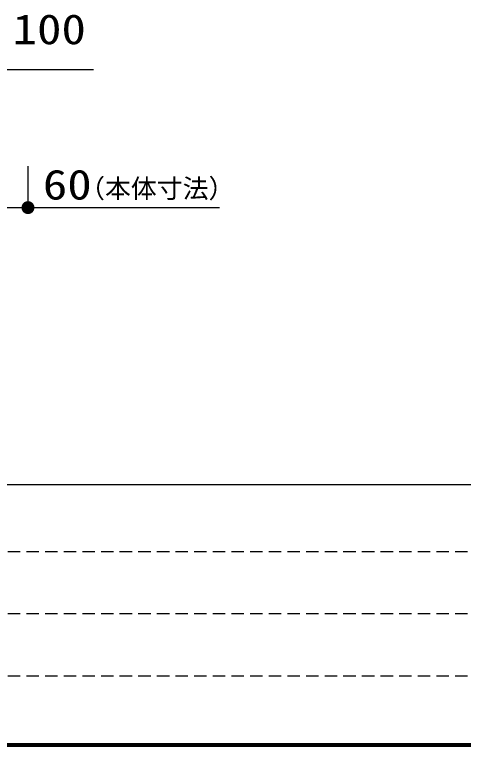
# Model space of a CAD drawing. Units: millimetres, scale not verified. Extents: x -8093 to 8093, y -5792 to 5792.
# Drawn here: x -3547 to -2247, y -5792 to -3674 of the extents above; entities that cross this region are included whole.
import ezdxf
from ezdxf.enums import TextEntityAlignment as Align

# ---------------------------------------------------------------- set-up
doc = ezdxf.new("R2010")
doc.units = ezdxf.units.MM
doc.header["$LTSCALE"] = 30
doc.linetypes.add('DASHED1', pattern=[1.8, 1.2, -0.6])
doc.layers.add('0-0_Axis_waku', color=7, linetype='Continuous', lineweight=25)
doc.layers.add('0-3_00クル-フ-6寸法', color=132, linetype='Continuous', lineweight=25)
doc.styles.add('ＭＳ ゴシック', font='')
doc.styles.get('ＭＳ ゴシック').set_extended_font_data('MS Gothic')

msp = doc.modelspace()

# ---------------------------------------------------------------- linework, layer by layer
at = {"layer": '0-0_Axis_waku'}
for p, q in [((-8085, -5034), (8085, -5034)), ((8093.4, -5792.4), (-8093.4, -5792.4)), ((8092.8, -5791.8), (-8092.8, -5791.8)), ((8092.2, -5791.2), (-8092.2, -5791.2)), ((8091.6, -5790.6), (-8091.6, -5790.6)), ((8091, -5790), (-8091, -5790)), ((8090.4, -5789.4), (-8090.4, -5789.4)), ((8089.8, -5788.8), (-8089.8, -5788.8)), ((8089.2, -5788.2), (-8089.2, -5788.2)), ((8088.6, -5787.6), (-8088.6, -5787.6)), ((8088, -5787), (-8088, -5787)), ((8087.4, -5786.4), (-8087.4, -5786.4)), ((8086.8, -5785.8), (-8086.8, -5785.8)), ((8086.2, -5785.2), (-8086.2, -5785.2)), ((8085.6, -5784.6), (-8085.6, -5784.6)), ((-8085, -5784), (8085, -5784))]:
    msp.add_line(p, q, dxfattribs=at)
at = {"layer": '0-0_Axis_waku', "linetype": 'DASHED1'}
for p, q in [((-75, -5229), (-8085, -5229)), ((-75, -5409), (-8085, -5409)), ((-75, -5589), (-8085, -5589))]:
    msp.add_line(p, q, dxfattribs=at)
at = {"layer": '0-3_00クル-フ-6寸法', "color": 4}
for p, q in [((-3568.57, -3832.82), (-3318.78, -3832.82)), ((-3508.57, -4112.98), (-3508.57, -4232.98)), ((-3568.57, -4232.98), (-3508.57, -4232.98)), ((-3498.17, -4232.98), (-2953.42, -4232.98))]:
    msp.add_line(p, q, dxfattribs=at)
at = {"layer": '0-3_00クル-フ-6寸法'}
for points in [[(-3508.57, -4232.98), (-3514.37, -4215.14), (-3512.09, -4214.56)], [(-3508.57, -4232.98), (-3512.09, -4214.56), (-3509.75, -4214.26)], [(-3508.57, -4232.98), (-3509.75, -4214.26), (-3507.4, -4214.26)], [(-3508.57, -4232.98), (-3507.4, -4214.26), (-3505.06, -4214.56)], [(-3508.57, -4232.98), (-3505.06, -4214.56), (-3502.78, -4215.14)], [(-3508.57, -4232.98), (-3527.32, -4232.98), (-3527.18, -4230.63)], [(-3508.57, -4232.98), (-3527.18, -4235.33), (-3527.32, -4232.98)], [(-3508.57, -4232.98), (-3527.18, -4230.63), (-3526.73, -4228.31)], [(-3508.57, -4232.98), (-3526.73, -4237.64), (-3527.18, -4235.33)], [(-3508.57, -4232.98), (-3526.73, -4228.31), (-3526.01, -4226.07)], [(-3508.57, -4232.98), (-3526.01, -4239.88), (-3526.73, -4237.64)], [(-3508.57, -4232.98), (-3526.01, -4226.07), (-3525, -4223.94)], [(-3508.57, -4232.98), (-3525, -4242.01), (-3526.01, -4239.88)], [(-3508.57, -4232.98), (-3525, -4223.94), (-3523.74, -4221.95)], [(-3508.57, -4232.98), (-3523.74, -4244), (-3525, -4242.01)], [(-3508.57, -4232.98), (-3523.74, -4221.95), (-3522.24, -4220.14)], [(-3508.57, -4232.98), (-3522.24, -4245.81), (-3523.74, -4244)], [(-3508.57, -4232.98), (-3522.24, -4220.14), (-3520.53, -4218.53)], [(-3508.57, -4232.98), (-3520.53, -4247.42), (-3522.24, -4245.81)], [(-3508.57, -4232.98), (-3520.53, -4218.53), (-3518.62, -4217.14)], [(-3508.57, -4232.98), (-3518.62, -4248.81), (-3520.53, -4247.42)], [(-3508.57, -4232.98), (-3518.62, -4217.14), (-3516.56, -4216.01)], [(-3508.57, -4232.98), (-3516.56, -4249.94), (-3518.62, -4248.81)], [(-3508.57, -4232.98), (-3516.56, -4216.01), (-3514.37, -4215.14)], [(-3508.57, -4232.98), (-3514.37, -4250.81), (-3516.56, -4249.94)], [(-3508.57, -4232.98), (-3512.09, -4251.39), (-3514.37, -4250.81)], [(-3508.57, -4232.98), (-3509.75, -4251.69), (-3512.09, -4251.39)], [(-3508.57, -4232.98), (-3507.4, -4251.69), (-3509.75, -4251.69)], [(-3508.57, -4232.98), (-3502.78, -4215.14), (-3500.59, -4216.01)], [(-3508.57, -4232.98), (-3500.59, -4216.01), (-3498.53, -4217.14)], [(-3508.57, -4232.98), (-3498.53, -4217.14), (-3496.62, -4218.53)], [(-3508.57, -4232.98), (-3496.62, -4218.53), (-3494.91, -4220.14)], [(-3508.57, -4232.98), (-3494.91, -4220.14), (-3493.4, -4221.95)], [(-3508.57, -4232.98), (-3493.4, -4221.95), (-3492.14, -4223.94)], [(-3508.57, -4232.98), (-3492.14, -4223.94), (-3491.14, -4226.07)], [(-3508.57, -4232.98), (-3491.14, -4226.07), (-3490.41, -4228.31)], [(-3508.57, -4232.98), (-3490.41, -4228.31), (-3489.97, -4230.63)], [(-3508.57, -4232.98), (-3489.97, -4230.63), (-3489.82, -4232.98)], [(-3508.57, -4232.98), (-3505.06, -4251.39), (-3507.4, -4251.69)], [(-3508.57, -4232.98), (-3502.78, -4250.81), (-3505.06, -4251.39)], [(-3508.57, -4232.98), (-3500.59, -4249.94), (-3502.78, -4250.81)], [(-3508.57, -4232.98), (-3498.53, -4248.81), (-3500.59, -4249.94)], [(-3508.57, -4232.98), (-3496.62, -4247.42), (-3498.53, -4248.81)], [(-3508.57, -4232.98), (-3494.91, -4245.81), (-3496.62, -4247.42)], [(-3508.57, -4232.98), (-3493.4, -4244), (-3494.91, -4245.81)], [(-3508.57, -4232.98), (-3492.14, -4242.01), (-3493.4, -4244)], [(-3508.57, -4232.98), (-3491.14, -4239.88), (-3492.14, -4242.01)], [(-3508.57, -4232.98), (-3490.41, -4237.64), (-3491.14, -4239.88)], [(-3508.57, -4232.98), (-3489.97, -4235.33), (-3490.41, -4237.64)], [(-3508.57, -4232.98), (-3489.82, -4232.98), (-3489.97, -4235.33)]]:
    msp.add_solid(points, dxfattribs=at)

# ---------------------------------------------------------------- texts
at = {"layer": '0-3_00クル-フ-6寸法', "color": 3, "style": 'ＭＳ ゴシック', "width": 1.2}
for s, p in [('100', (-3553.01, -3786.01)), ('60', (-3465.51, -4235.65))]:
    msp.add_text(s, height=86.66, dxfattribs=at).set_placement(p, align=Align.BOTTOM_LEFT)
at = {"layer": '0-3_00クル-フ-6寸法', "color": 4, "style": 'ＭＳ ゴシック'}
msp.add_text('（本体寸法）', height=54.99, dxfattribs=at).set_placement((-3360.48, -4221.49), align=Align.BOTTOM_LEFT)

doc.saveas('drawing.dxf')
